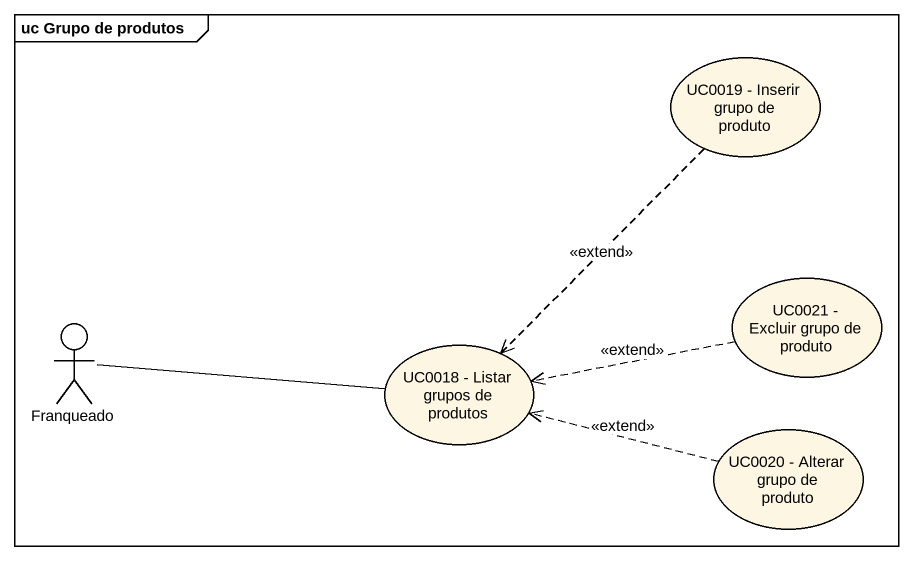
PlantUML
@startuml
mainframe uc Grupo de produtos
usecase "UC0019 - Inserir grupo de produto" as UC0019_Inserir_grupo_de
actor Franqueado
usecase "UC0021 - Excluir grupo de produto" as UC0021_Excluir_grupo_de
usecase "UC0018 - Listar grupos de produtos" as UC0018_Listar_grupos_de
usecase "UC0020 - Alterar grupo de produto" as UC0020_Alterar_grupo_de
UC0019_Inserir_grupo_de ..> UC0018_Listar_grupos_de : <<extend>>
Franqueado -right- UC0018_Listar_grupos_de
UC0021_Excluir_grupo_de .left.> UC0018_Listar_grupos_de : <<extend>>
UC0020_Alterar_grupo_de .left.> UC0018_Listar_grupos_de : <<extend>>
@enduml
